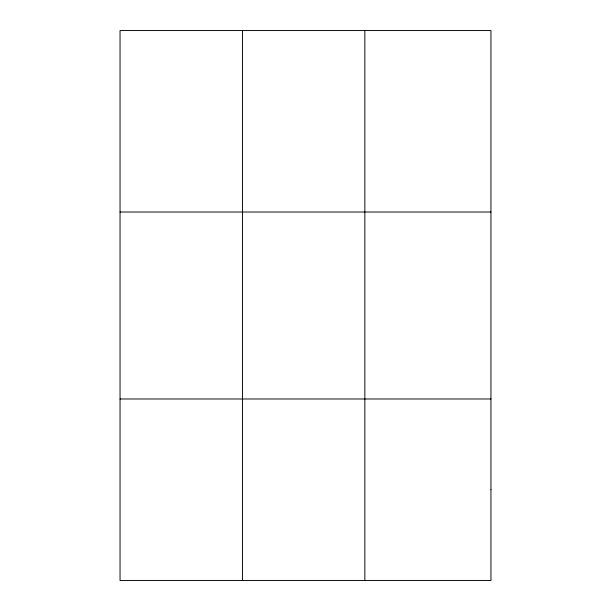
<?xml version="1.0" encoding="UTF-8"?>
<svg xmlns="http://www.w3.org/2000/svg" width="611" height="611" viewBox="0 0 611 611"><rect width="100%" height="100%" fill="white"/><g stroke="black" fill="none" stroke-linecap="round" stroke-linejoin="round"><path stroke-width="0.92" d="M242.445 580.45L242.445 30.55M364.843 580.45L364.843 30.55M120.046 212.017L490.954 212.017M120.046 398.983L490.954 398.983M490.954 489.717L490.954 580.45L120.046 580.45L120.046 30.55L490.954 30.55L490.954 489.717"/></g></svg>
